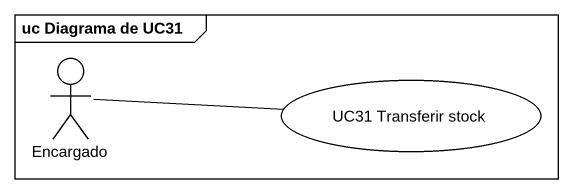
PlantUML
@startuml
mainframe uc Diagrama de UC31
actor Encargado
usecase "UC31 Transferir stock" as UC31_Transferir_stock
Encargado -right- UC31_Transferir_stock
@enduml
